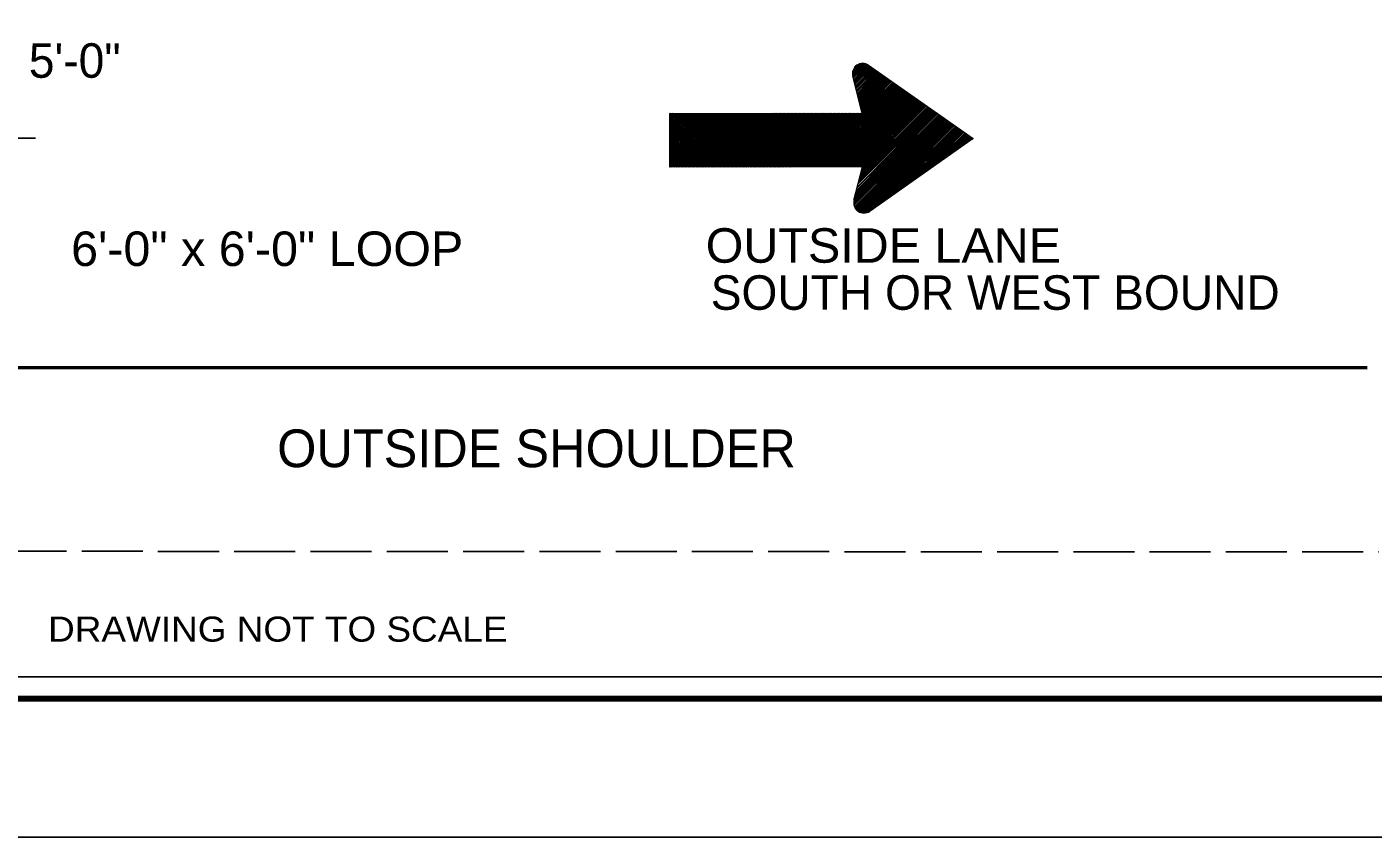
# Model space of a CAD drawing. Extents: x -402 to 1158, y -354 to 209.
# Drawn here: x -156.9 to 81.3, y -353.9 to -210.5 of the extents above; entities that cross this region are included whole.
import ezdxf
from ezdxf.enums import TextEntityAlignment as Align

# ---------------------------------------------------------------- set-up
doc = ezdxf.new("R2010")
doc.units = 0
doc.header["$LTSCALE"] = 1.8
doc.linetypes.add('LONG_DASHED', pattern=[7.5, 6, -1.5])
doc.layers.add('1', color=7, linetype='Continuous', lineweight=13)
doc.layers.add('2', color=7, linetype='Continuous', lineweight=13)

msp = doc.modelspace()

# ---------------------------------------------------------------- linework, layer by layer
at = {"layer": '1', "lineweight": 25}
msp.add_line((-155.4, -230.151), (-170.713, -230.151), dxfattribs=at)
at = {"layer": '1', "lineweight": 53}
msp.add_line((-330.923, -270.662), (80.305, -270.841), dxfattribs=at)
at = {"layer": '1', "linetype": 'LONG_DASHED', "lineweight": 25}
msp.add_line((-309.214, -303.223), (82.366, -303.413), dxfattribs=at)
at = {"layer": '1', "lineweight": 25}
for points in [[(324.356, 207.101), (324.356, -353.899), (-401.644, -353.899), (-401.644, 207.101)], [(297.532, 175.222), (-373.493, 175.222), (-373.493, -325.5), (297.532, -325.5)]]:
    msp.add_lwpolyline(points, close=True, dxfattribs=at)
at = {"layer": '1', "lineweight": 106}
msp.add_lwpolyline([(-380.552, -329.342), (301.942, -329.342), (301.942, 180.739), (-380.552, 180.739)], close=True, dxfattribs=at)
at = {"layer": '2'}
for p, q in [((-9.026, -216.884), (-10.822, -218.719)), ((-9.299, -216.936), (-10.822, -218.444)), ((-8.802, -216.936), (-10.813, -218.999)), ((-8.587, -216.981), (-10.743, -219.163)), ((-8.413, -217.047), (-10.743, -219.38)), ((-9.634, -217.047), (-10.689, -218.16)), ((-8.244, -217.111), (-10.685, -219.554)), ((-8.076, -217.155), (-10.577, -219.776)), ((-7.912, -217.252), (-10.577, -219.948)), ((-7.803, -217.389), (-10.531, -220.108)), ((-7.629, -217.49), (-10.473, -220.276)), ((-10.133, -217.33), (-10.417, -217.609)), ((-7.516, -217.536), (-10.415, -220.563)), ((-7.295, -217.663), (-10.359, -220.663)), ((-7.186, -217.773), (-10.293, -220.889)), ((-7.075, -217.876), (-10.252, -221.062)), ((-6.968, -217.936), (-10.252, -221.226)), ((-6.789, -218.046), (-10.189, -221.436)), ((-6.689, -218.218), (-10.121, -221.672)), ((-6.512, -218.269), (-10.087, -221.827)), ((-6.364, -218.32), (-10.078, -221.999)), ((-6.238, -218.43), (-9.968, -222.227)), ((-6.121, -218.544), (-9.905, -222.392)), ((-5.957, -218.646), (-9.905, -222.612)), ((-5.8, -218.712), (-9.797, -222.781)), ((-5.677, -218.873), (-9.797, -223.001)), ((-5.527, -218.984), (-9.74, -223.175)), ((-5.393, -219.049), (-9.623, -223.335)), ((-5.245, -219.156), (-9.623, -223.506)), ((-7.978, -217.262), (10.584, -230.197)), ((-3.573, -220.317), (-18.445, -235.256)), ((-3.401, -220.436), (-18.175, -235.256)), ((-3.296, -220.546), (-17.952, -235.256)), ((-3.169, -220.592), (-17.735, -235.256)), ((-3.01, -220.719), (-17.507, -235.256)), ((-2.899, -220.818), (-17.291, -235.256)), ((-2.739, -220.925), (-17.057, -235.256)), ((-2.569, -221.047), (-16.782, -235.256)), ((-2.457, -221.094), (-16.562, -235.254)), ((-2.285, -221.202), (-16.284, -235.254)), ((-2.172, -221.312), (-16.063, -235.254)), ((-2.01, -221.422), (-15.829, -235.254)), ((-1.837, -221.546), (-15.619, -235.256)), ((-5.127, -219.201), (-9.562, -223.729)), ((-4.846, -219.428), (-9.518, -224.066)), ((-4.965, -219.326), (-9.513, -223.887)), ((-4.56, -219.6), (-9.411, -224.456)), ((-4.733, -219.484), (-9.405, -224.278)), ((-4.41, -219.763), (-9.339, -224.666)), ((-4.232, -219.822), (-9.292, -224.841)), ((-4.127, -219.935), (-9.242, -225.061)), ((-3.956, -219.981), (-9.186, -225.224)), ((-3.851, -220.095), (-9.122, -225.456)), ((-3.683, -220.265), (-9.07, -225.568)), ((-1.737, -221.595), (-15.339, -235.256)), ((-1.619, -221.658), (-15.109, -235.254)), ((-1.504, -221.76), (-14.826, -235.256)), ((-1.341, -221.937), (-14.623, -235.254)), ((-1.174, -221.983), (-14.395, -235.254)), ((-1.004, -222.095), (-14.17, -235.254)), ((-0.899, -222.204), (-13.95, -235.25)), ((-0.783, -222.32), (-13.669, -235.25)), ((-0.613, -222.426), (-13.441, -235.25)), ((-0.453, -222.483), (-13.226, -235.254)), ((-0.345, -222.594), (-12.942, -235.254)), ((-0.17, -222.709), (-12.722, -235.254)), ((-0.062, -222.766), (-12.495, -235.25)), ((0.115, -222.874), (-12.219, -235.25)), ((0.217, -222.981), (-11.998, -235.25)), ((0.384, -223.093), (-11.771, -235.25)), ((0.492, -223.205), (-11.497, -235.25)), ((0.668, -223.264), (-11.325, -235.25)), ((0.771, -223.357), (-11.061, -235.25)), ((0.946, -223.491), (-10.828, -235.25)), ((1.117, -223.601), (-10.553, -235.25)), ((1.225, -223.705), (-10.333, -235.25)), ((1.394, -223.768), (-10.059, -235.25)), ((1.516, -223.869), (-9.888, -235.237)), ((-40.226, -225.791), (-43.127, -228.616)), ((-41.681, -225.791), (-43.127, -227.194)), ((-41.896, -225.791), (-43.127, -226.957)), ((-42.111, -225.791), (-43.127, -226.682)), ((-42.904, -225.791), (-43.127, -226.018)), ((-43.075, -225.791), (-43.127, -225.801)), ((-42.339, -225.801), (-43.127, -226.519)), ((-37.611, -225.787), (-43.119, -231.236)), ((-38.112, -225.787), (-43.119, -230.744)), ((-38.772, -225.787), (-43.119, -230.072)), ((-39.053, -225.787), (-43.119, -229.797)), ((-39.497, -225.787), (-43.119, -229.352)), ((-39.782, -225.787), (-43.119, -229.132)), ((-40.674, -225.787), (-43.119, -228.126)), ((-39.957, -225.791), (-43.119, -228.857)), ((-40.455, -225.791), (-43.119, -228.41)), ((-40.953, -225.791), (-43.119, -227.903)), ((-41.18, -225.791), (-43.119, -227.683)), ((-41.448, -225.791), (-43.119, -227.409)), ((-42.623, -225.801), (-43.119, -226.234)), ((-36.115, -225.779), (-43.112, -232.698)), ((-36.389, -225.779), (-43.112, -232.415)), ((-36.896, -225.779), (-43.112, -232.028)), ((-37.166, -225.779), (-43.112, -231.75)), ((-36.674, -225.787), (-43.112, -232.198)), ((-37.335, -225.787), (-43.112, -231.521)), ((-37.832, -225.787), (-43.112, -231.03)), ((-38.289, -225.787), (-43.112, -230.527)), ((-38.56, -225.787), (-43.112, -230.297)), ((-39.228, -225.787), (-43.112, -229.639)), ((-33.77, -225.776), (-43.108, -235.136)), ((-34.004, -225.776), (-43.108, -234.859)), ((-34.492, -225.776), (-43.108, -234.362)), ((-34.223, -225.779), (-43.108, -234.633)), ((-34.719, -225.779), (-43.108, -234.078)), ((-35.001, -225.779), (-43.108, -233.917)), ((-35.219, -225.779), (-43.108, -233.688)), ((-35.444, -225.779), (-43.108, -233.419)), ((-35.888, -225.779), (-43.108, -232.914)), ((-35.672, -225.787), (-43.108, -233.189)), ((-33.558, -225.779), (-43.104, -235.301)), ((-33.274, -225.776), (-42.885, -235.307)), ((-33.053, -225.776), (-42.609, -235.301)), ((-32.831, -225.776), (-42.326, -235.301)), ((-32.609, -225.776), (-42.094, -235.301)), ((-32.335, -225.776), (-41.94, -235.301)), ((-32.104, -225.776), (-41.666, -235.301)), ((-31.877, -225.773), (-41.43, -235.301)), ((-31.608, -225.773), (-41.157, -235.301)), ((-31.382, -225.773), (-40.938, -235.301)), ((-31.15, -225.776), (-40.663, -235.301)), ((-30.876, -225.773), (-40.43, -235.301)), ((-30.654, -225.776), (-40.203, -235.296)), ((-30.432, -225.773), (-39.938, -235.296)), ((-30.153, -225.776), (-39.764, -235.301)), ((-29.989, -225.773), (-39.484, -235.296)), ((-29.716, -225.773), (-39.211, -235.296)), ((-29.492, -225.773), (-39.038, -235.296)), ((-29.272, -225.773), (-38.755, -235.296)), ((-28.992, -225.765), (-38.543, -235.296)), ((-28.762, -225.773), (-38.273, -235.296)), ((-28.483, -225.765), (-38.098, -235.293)), ((-28.263, -225.773), (-37.821, -235.293)), ((-28.051, -225.773), (-37.599, -235.293)), ((-27.828, -225.765), (-37.361, -235.296)), ((-27.542, -225.765), (-37.146, -235.296)), ((-27.329, -225.765), (-36.872, -235.296)), ((-27.097, -225.765), (-36.654, -235.293)), ((-26.813, -225.765), (-36.377, -235.293)), ((-26.594, -225.765), (-36.155, -235.293)), ((-26.311, -225.765), (-35.871, -235.293)), ((-26.15, -225.765), (-35.654, -235.293)), ((-25.875, -225.765), (-35.427, -235.293)), ((-25.651, -225.765), (-35.201, -235.283)), ((-25.373, -225.765), (-34.984, -235.293)), ((-25.146, -225.765), (-34.701, -235.293)), ((-24.923, -225.756), (-34.474, -235.293)), ((-24.713, -225.756), (-34.2, -235.283)), ((-24.431, -225.756), (-34.037, -235.283)), ((-24.196, -225.756), (-33.756, -235.283)), ((-23.986, -225.756), (-33.539, -235.283)), ((-23.704, -225.756), (-33.255, -235.283)), ((-23.532, -225.756), (-33.036, -235.283)), ((-23.321, -225.756), (-32.812, -235.283)), ((-23.037, -225.756), (-32.592, -235.283)), ((-22.764, -225.756), (-32.318, -235.283)), ((-22.529, -225.756), (-32.085, -235.283)), ((-22.259, -225.756), (-31.858, -235.283)), ((-22.032, -225.75), (-31.591, -235.283)), ((-21.809, -225.75), (-31.367, -235.283)), ((-21.598, -225.756), (-31.127, -235.279)), ((-21.307, -225.75), (-30.92, -235.279)), ((-21.09, -225.756), (-30.636, -235.279)), ((-20.864, -225.75), (-30.414, -235.279)), ((-20.579, -225.75), (-30.138, -235.279)), ((-20.366, -225.75), (-29.972, -235.279)), ((-20.2, -225.75), (-29.697, -235.279)), ((-19.916, -225.749), (-29.535, -235.279)), ((-19.642, -225.75), (-29.251, -235.279)), ((-19.421, -225.749), (-28.976, -235.279)), ((-19.189, -225.75), (-28.744, -235.279)), ((-18.972, -225.75), (-28.468, -235.279)), ((-18.689, -225.75), (-28.249, -235.272)), ((-18.464, -225.749), (-28.025, -235.272)), ((-18.192, -225.75), (-27.806, -235.279)), ((-17.966, -225.749), (-27.522, -235.272)), ((-17.751, -225.749), (-27.31, -235.279)), ((-17.524, -225.749), (-27.076, -235.272)), ((-17.307, -225.749), (-26.794, -235.272)), ((-17.073, -225.749), (-26.577, -235.272)), ((-16.801, -225.749), (-26.364, -235.272)), ((-16.58, -225.749), (-26.133, -235.271)), ((-16.301, -225.749), (-25.854, -235.272)), ((-16.084, -225.749), (-25.636, -235.271)), ((-15.848, -225.746), (-25.354, -235.271)), ((-15.643, -225.746), (-25.194, -235.272)), ((-15.362, -225.746), (-24.9, -235.272)), ((-15.088, -225.746), (-24.685, -235.271)), ((-14.846, -225.746), (-24.413, -235.272)), ((-14.641, -225.746), (-24.178, -235.271)), ((-14.408, -225.746), (-23.969, -235.271)), ((-14.186, -225.746), (-23.736, -235.271)), ((-13.965, -225.746), (-23.521, -235.271)), ((-13.688, -225.746), (-23.302, -235.271)), ((-13.46, -225.746), (-23.018, -235.271)), ((-13.244, -225.734), (-22.749, -235.26)), ((-12.96, -225.734), (-22.512, -235.271)), ((-12.687, -225.746), (-22.24, -235.26)), ((-12.518, -225.746), (-22.012, -235.271)), ((-12.242, -225.734), (-21.786, -235.271)), ((-11.963, -225.734), (-21.576, -235.26)), ((-11.787, -225.734), (-21.291, -235.26)), ((-11.514, -225.732), (-21.072, -235.26)), ((-11.343, -225.734), (-20.847, -235.26)), ((-11.075, -225.734), (-20.567, -235.26)), ((-10.845, -225.734), (-20.348, -235.26)), ((-10.562, -225.734), (-20.182, -235.26)), ((-10.344, -225.732), (-19.9, -235.26)), ((-10.074, -225.732), (-19.625, -235.26)), ((-9.902, -225.734), (-19.402, -235.26)), ((-9.62, -225.732), (-19.172, -235.256)), ((-9.411, -225.732), (-18.955, -235.256)), ((-9.134, -225.734), (-18.664, -235.256)), ((4.572, -226.039), (-10.54, -241.201)), ((4.731, -226.104), (-10.54, -241.467)), ((4.844, -226.212), (-10.54, -241.708)), ((5.013, -226.301), (-10.54, -241.92)), ((4.456, -225.98), (-10.49, -240.873)), ((4.293, -225.82), (-10.377, -240.591)), ((4.181, -225.71), (-10.315, -240.248)), ((4.009, -225.648), (-10.208, -239.983)), ((3.834, -225.537), (-10.158, -239.586)), ((3.725, -225.433), (-10.049, -239.363)), ((3.622, -225.312), (-9.986, -238.979)), ((3.344, -225.15), (-9.878, -238.306)), ((3.454, -225.254), (-9.878, -238.693)), ((3.179, -225.038), (-9.766, -238.031)), ((3.058, -224.922), (-9.667, -237.694)), ((1.606, -223.991), (-9.605, -235.237)), ((2.956, -224.812), (-9.597, -237.417)), ((2.732, -224.754), (-9.492, -237.028)), ((1.78, -224.047), (-9.39, -235.237)), ((2.616, -224.643), (-9.384, -236.745)), ((2.5, -224.595), (-9.323, -236.408)), ((2.275, -224.438), (-9.265, -236.074)), ((2.173, -224.359), (-9.223, -235.805)), ((1.946, -224.149), (-9.107, -235.237)), ((2.057, -224.256), (-9.107, -235.409)), ((5.185, -226.425), (-10.54, -242.092)), ((5.29, -226.477), (-10.434, -242.314)), ((5.404, -226.587), (-10.377, -242.468)), ((5.514, -226.758), (-10.263, -242.59)), ((5.693, -226.819), (-10.208, -242.7)), ((5.848, -226.972), (-10.043, -242.872)), ((6.021, -226.972), (-9.921, -242.986)), ((6.122, -227.102), (-9.809, -243.145)), ((6.3, -227.196), (-9.652, -243.21)), ((6.457, -227.321), (-9.478, -243.254)), ((6.582, -227.368), (-9.31, -243.366)), ((6.691, -227.529), (-9.092, -243.366)), ((6.854, -227.653), (-8.924, -243.423)), ((6.96, -227.698), (-8.695, -243.423)), ((7.078, -227.813), (-8.36, -243.366)), ((7.243, -227.866), (-8.03, -243.254)), ((7.421, -228.032), (-7.429, -242.863)), ((7.574, -228.084), (-6.637, -242.309)), ((7.687, -228.149), (-5.812, -241.746)), ((7.805, -228.311), (-5.032, -241.137)), ((7.972, -228.416), (-4.194, -240.631)), ((8.13, -228.485), (-3.367, -240.07)), ((8.3, -228.588), (-2.583, -239.465)), ((8.408, -228.652), (-1.808, -238.91)), ((10.584, -230.197), (-7.702, -243.089)), ((8.538, -228.766), (-0.971, -238.281)), ((8.64, -228.865), (-0.146, -237.782)), ((8.806, -228.986), (0.582, -237.171)), ((8.911, -229.086), (1.41, -236.679)), ((9.138, -229.198), (2.19, -236.053)), ((9.195, -229.304), (3.082, -235.498)), ((9.376, -229.37), (3.853, -234.895)), ((9.531, -229.481), (4.646, -234.335)), ((9.694, -229.597), (5.423, -233.776)), ((9.865, -229.699), (6.249, -233.219)), ((9.978, -229.743), (7.085, -232.658)), ((10.085, -229.872), (7.856, -232.041)), ((10.205, -229.978), (8.642, -231.541)), ((10.359, -230.029), (9.478, -230.924)), ((10.475, -230.142), (10.312, -230.369))]:
    msp.add_line(p, q, dxfattribs=at)
msp.add_lwpolyline([(-10.54, -241.138), (-9.053, -235.25), (-43.104, -235.301), (-43.127, -225.801), (-9.071, -225.732), (-10.754, -219.208)], dxfattribs=at)
for centre, start, end in [((-9.001, -218.749), 55.09209, 194.82067), ((-8.776, -241.607), 165.60513, 305.24374)]:
    msp.add_arc(centre, 1.815, start, end, dxfattribs=at)

# ---------------------------------------------------------------- texts
at = {"layer": '1'}
for s, height, p in [('5\'-0"', 6.106, (-148.445, -219.464)), ('OUTSIDE SHOULDER', 6.678, (-66.725, -288.408))]:
    msp.add_text(s, height=height, dxfattribs=at).set_placement(p, align=Align.CENTER)
for s, height, width, p in [('6\'-0" x 6\'-0" LOOP', 6.106, 1.05, (-114.386, -252.788)), ('DRAWING NOT TO SCALE', 4.441, 1.1, (-112.515, -319.3))]:
    msp.add_text(s, height=height, dxfattribs=dict(at, width=width)).set_placement(p, align=Align.CENTER)
at = {"layer": '1', "width": 1.05}
msp.add_text('OUTSIDE LANE', height=6.106, dxfattribs=at).set_placement((-36.779, -252.211))
at = {"layer": '1'}
msp.add_text('SOUTH OR WEST BOUND', height=6.106, dxfattribs=at).set_placement((-35.893, -260.544))

doc.saveas('drawing.dxf')
